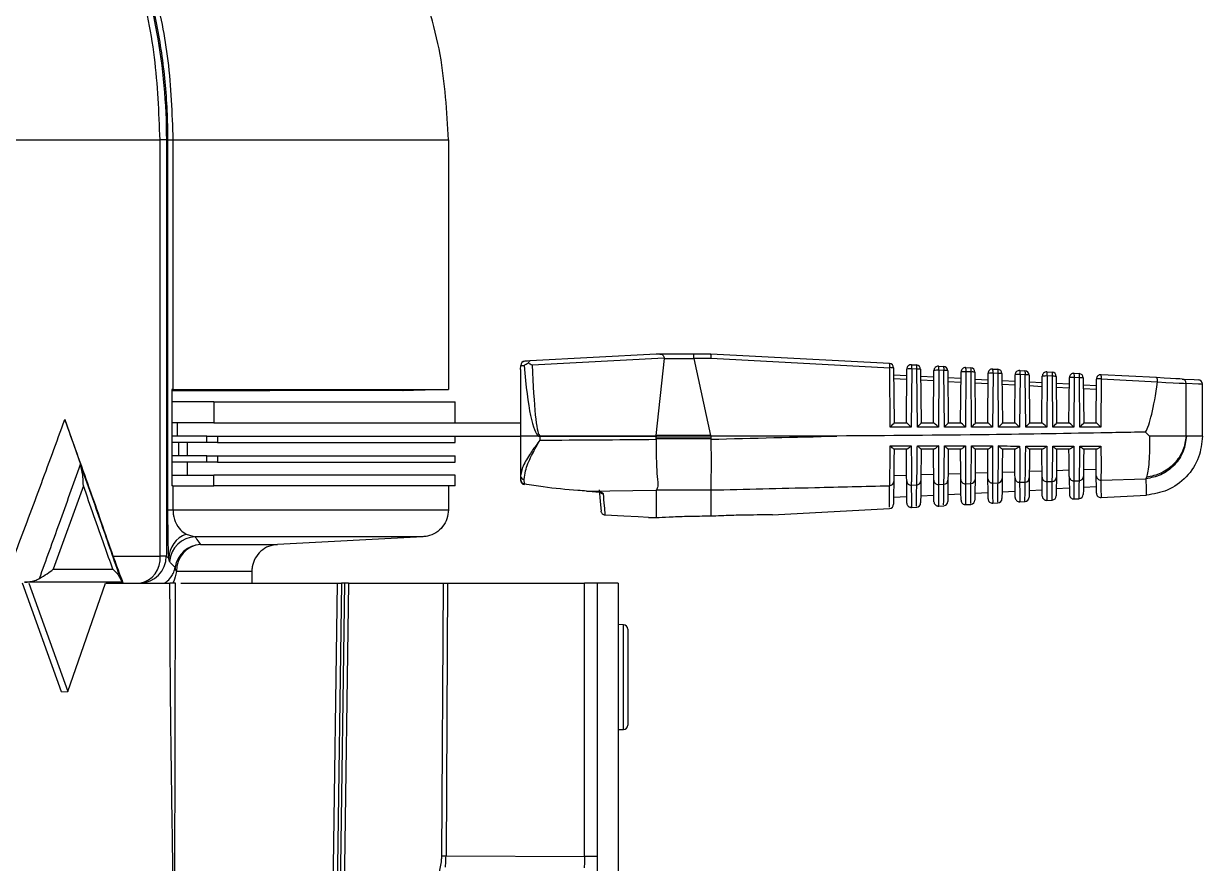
# Model space of a CAD drawing. Extents: x 16.7 to 113.1, y 4.5 to 84.5.
# Drawn here: x 56.347 to 59.045, y 14.042 to 15.964 of the extents above; entities that cross this region are included whole.
import ezdxf

# ---------------------------------------------------------------- set-up
doc = ezdxf.new("R2010")
doc.units = 0
doc.header["$MEASUREMENT"] = 0
doc.layers.add('OBJECT', color=7, linetype='CONTINUOUS')

msp = doc.modelspace()

# ---------------------------------------------------------------- linework, layer by layer
at = {"layer": 'OBJECT'}
for p, q in [((56.1978, 15.6979), (56.6597, 15.6979)), ((56.6597, 14.745), (56.6597, 15.6979)), ((56.674, 15.6979), (56.6597, 15.6979)), ((56.674, 15.6979), (56.674, 14.745)), ((56.674, 15.6979), (56.6776, 15.6979)), ((56.6776, 14.8513), (56.6776, 15.6979)), ((56.6776, 15.6979), (56.6892, 15.6979)), ((56.6892, 15.6979), (57.3197, 15.6979)), ((56.6892, 15.6979), (56.6892, 15.1266)), ((57.3197, 15.6979), (57.3197, 15.1266)), ((57.7947, 15.2074), (57.5065, 15.1918)), ((57.5112, 15.1827), (57.8133, 15.1991)), ((57.803, 15.2074), (57.7947, 15.2074)), ((57.7949, 15.0215), (57.8135, 15.1977)), ((57.8806, 15.2074), (57.803, 15.2074)), ((57.8135, 15.1977), (57.8812, 15.1977)), ((57.9197, 15.2074), (57.8806, 15.2074)), ((57.8812, 15.198), (57.9207, 15.198)), ((57.8812, 15.1977), (57.9194, 15.0215)), ((57.9197, 15.2074), (57.9197, 15.2074)), ((58.3285, 15.1859), (57.9197, 15.2074)), ((57.9207, 15.198), (58.3292, 15.1764)), ((57.4847, 15.1722), (57.4848, 15.1811)), ((57.4847, 15.1722), (57.4847, 15.0199)), ((58.3304, 15.0405), (58.3292, 15.1764)), ((58.338, 15.176), (58.3391, 15.0499)), ((58.3381, 15.1603), (58.3683, 15.1587)), ((58.3674, 15.0499), (58.3684, 15.1733)), ((58.3796, 15.1737), (58.3785, 15.0405)), ((58.379, 15.1832), (58.3906, 15.1826)), ((58.3912, 15.1731), (58.3796, 15.1737)), ((58.3924, 15.0405), (58.3912, 15.1731)), ((58.4, 15.1727), (58.4011, 15.0499)), ((58.4294, 15.0499), (58.4304, 15.17)), ((58.4416, 15.1705), (58.4405, 15.0405)), ((58.4409, 15.1799), (58.4526, 15.1793)), ((58.4533, 15.1698), (58.4416, 15.1705)), ((58.4544, 15.0405), (58.4533, 15.1698)), ((58.4621, 15.1694), (58.4631, 15.0499)), ((58.4914, 15.0499), (58.4924, 15.1667)), ((58.5036, 15.1672), (58.5025, 15.0405)), ((58.5029, 15.1766), (58.5146, 15.176)), ((58.5153, 15.1666), (58.5036, 15.1672)), ((58.5164, 15.0405), (58.5153, 15.1666)), ((58.5241, 15.1661), (58.5251, 15.0499)), ((58.5534, 15.0499), (58.5543, 15.1635)), ((58.5656, 15.1639), (58.5645, 15.0405)), ((58.5649, 15.1734), (58.5766, 15.1728)), ((58.5773, 15.1633), (58.5656, 15.1639)), ((58.5784, 15.0405), (58.5773, 15.1633)), ((58.5861, 15.1629), (58.5871, 15.0499)), ((58.6154, 15.0499), (58.6163, 15.1602)), ((58.6275, 15.1606), (58.6265, 15.0405)), ((58.6268, 15.1701), (58.6387, 15.1695)), ((58.6394, 15.16), (58.6275, 15.1606)), ((58.6404, 15.0405), (58.6394, 15.16)), ((58.6481, 15.1596), (58.6491, 15.0499)), ((58.6888, 15.1668), (58.7007, 15.1662)), ((58.7508, 15.1636), (58.7627, 15.1629)), ((58.9397, 15.1536), (58.8128, 15.1603)), ((58.3682, 15.1493), (58.3382, 15.1509)), ((58.4002, 15.157), (58.4303, 15.1554)), ((58.4302, 15.146), (58.4002, 15.1476)), ((58.4622, 15.1538), (58.4922, 15.1522)), ((58.4922, 15.1428), (58.4623, 15.1443)), ((58.5242, 15.1505), (58.5542, 15.1489)), ((58.5541, 15.1395), (58.5243, 15.1411)), ((58.5863, 15.1472), (58.6162, 15.1456)), ((58.6161, 15.1362), (58.5863, 15.1378)), ((58.6483, 15.1439), (58.6782, 15.1424)), ((58.6781, 15.1329), (58.6484, 15.1345)), ((58.6774, 15.0499), (58.6783, 15.1569)), ((58.6895, 15.1574), (58.6885, 15.0405)), ((58.7014, 15.1567), (58.6895, 15.1574)), ((58.7024, 15.0405), (58.7014, 15.1567)), ((58.7102, 15.1563), (58.7111, 15.0499)), ((58.7103, 15.1407), (58.7401, 15.1391)), ((58.7394, 15.0499), (58.7403, 15.1537)), ((58.7515, 15.1541), (58.7505, 15.0405)), ((58.7634, 15.1535), (58.7515, 15.1541)), ((58.7644, 15.0405), (58.7634, 15.1535)), ((58.7722, 15.153), (58.7731, 15.0499)), ((58.7723, 15.1374), (58.8021, 15.1358)), ((58.8014, 15.0499), (58.8022, 15.1504)), ((58.8134, 15.1508), (58.8125, 15.0405)), ((58.8134, 15.1508), (58.9421, 15.144)), ((58.9421, 15.144), (58.9421, 15.1437)), ((59.0077, 15.0199), (59.0077, 15.1405)), ((59.0447, 15.0195), (59.0447, 15.1385)), ((56.6892, 15.1266), (56.6867, 15.1266)), ((56.6869, 15.1267), (56.6869, 14.9061)), ((56.6869, 15.1239), (56.9098, 15.1239)), ((56.6892, 15.1266), (57.3197, 15.1266)), ((56.9098, 15.1239), (56.9108, 15.1239)), ((57.2149, 15.1239), (56.9108, 15.1239)), ((57.2367, 15.1245), (57.2149, 15.1239)), ((57.2149, 15.1239), (57.2158, 15.1239)), ((57.2158, 15.1239), (57.2154, 15.1239)), ((57.2393, 15.1245), (57.2367, 15.1245)), ((57.3197, 15.1266), (57.2393, 15.1245)), ((58.74, 15.1297), (58.7104, 15.1312)), ((58.802, 15.1264), (58.7724, 15.128)), ((56.7825, 15.0979), (56.6869, 15.0979)), ((56.7825, 15.0979), (56.7825, 15.0499)), ((56.7825, 15.0979), (57.3347, 15.0979)), ((57.3347, 15.0499), (57.3347, 15.0979)), ((56.4417, 15.058), (56.4773, 14.9552)), ((56.7825, 15.0499), (56.6869, 15.0499)), ((56.6987, 15.0499), (56.6987, 15.0199)), ((56.7825, 15.0499), (57.3032, 15.0499)), ((57.3032, 15.0499), (57.4847, 15.0499)), ((58.3785, 15.0405), (58.3304, 15.0405)), ((58.3391, 15.0499), (58.3675, 15.0499)), ((58.4405, 15.0405), (58.3924, 15.0405)), ((58.4011, 15.0499), (58.4295, 15.0499)), ((58.5025, 15.0405), (58.4544, 15.0405)), ((58.4631, 15.0499), (58.4915, 15.0499)), ((58.5645, 15.0405), (58.5164, 15.0405)), ((58.5251, 15.0499), (58.5535, 15.0499)), ((58.6265, 15.0405), (58.5784, 15.0405)), ((58.5871, 15.0499), (58.6155, 15.0499)), ((58.6885, 15.0405), (58.6404, 15.0405)), ((58.6491, 15.0499), (58.6775, 15.0499)), ((58.7505, 15.0405), (58.7024, 15.0405)), ((58.7111, 15.0499), (58.7395, 15.0499)), ((58.8125, 15.0405), (58.7644, 15.0405)), ((58.7731, 15.0499), (58.8015, 15.0499)), ((58.924, 15.0199), (58.9148, 15.029)), ((56.7663, 15.0199), (56.6869, 15.0199)), ((56.7663, 15.005), (56.6869, 15.005)), ((56.7016, 15.005), (56.7016, 14.975)), ((56.7225, 14.975), (56.7225, 15.005)), ((56.7663, 15.005), (56.7663, 15.0199)), ((56.7663, 15.0199), (56.7914, 15.0199)), ((56.7914, 15.005), (56.7663, 15.005)), ((56.7914, 15.0199), (56.7914, 15.005)), ((56.7914, 15.0199), (57.3032, 15.0199)), ((56.7914, 15.005), (57.3347, 15.005)), ((57.3032, 15.0199), (57.4847, 15.0199)), ((57.3347, 15.005), (57.3347, 15.0199)), ((57.4847, 15.0199), (57.4847, 14.9282)), ((57.5262, 15.0199), (57.4847, 15.0199)), ((57.5292, 15.0207), (57.7948, 15.0207)), ((57.5292, 15.0107), (57.5292, 15.0191)), ((57.7947, 15.0191), (57.5292, 15.0191)), ((57.7948, 15.0207), (57.7947, 15.0191)), ((57.7947, 15.0132), (57.7947, 15.0184)), ((57.7947, 15.0184), (57.9197, 15.0184)), ((57.9197, 15.0132), (57.7947, 15.0132)), ((57.9194, 15.0215), (57.7949, 15.0215)), ((57.9197, 15.0184), (57.9197, 15.0132)), ((58.2084, 15.0199), (57.9198, 15.0199)), ((59.0081, 15.0199), (59.0077, 15.0199)), ((56.7663, 14.975), (56.6869, 14.975)), ((56.7663, 14.9601), (56.7663, 14.975)), ((56.7663, 14.975), (56.7914, 14.975)), ((56.7914, 14.975), (56.7914, 14.9601)), ((56.7914, 14.975), (57.3347, 14.975)), ((57.3347, 14.9601), (57.3347, 14.975)), ((58.3681, 14.9899), (58.339, 14.9899)), ((58.4302, 14.9899), (58.401, 14.9899)), ((58.4922, 14.9899), (58.463, 14.9899)), ((58.5543, 14.9899), (58.5249, 14.9899)), ((58.6163, 14.9899), (58.5869, 14.9899)), ((58.6784, 14.9899), (58.6489, 14.9899)), ((58.7405, 14.9899), (58.7108, 14.9899)), ((58.8026, 14.9899), (58.7728, 14.9899)), ((56.7663, 14.9601), (56.6869, 14.9601)), ((56.7225, 14.9301), (56.7225, 14.9601)), ((56.7914, 14.9601), (56.7663, 14.9601)), ((56.7914, 14.9601), (57.3347, 14.9601)), ((58.7727, 14.9434), (58.8018, 14.9443)), ((56.6869, 14.9301), (56.7825, 14.9301)), ((56.7825, 14.9061), (56.7825, 14.9301)), ((57.3347, 14.9301), (56.7825, 14.9301)), ((57.3347, 14.9061), (57.3347, 14.9301)), ((57.4847, 14.9282), (57.4847, 14.9186)), ((57.4933, 14.9102), (57.493, 14.9207)), ((58.3386, 14.9297), (58.3679, 14.9306)), ((58.4006, 14.9316), (58.4299, 14.9326)), ((58.4626, 14.9336), (58.4918, 14.9345)), ((58.5246, 14.9355), (58.5538, 14.9364)), ((58.5866, 14.9374), (58.6158, 14.9384)), ((58.6487, 14.9394), (58.6778, 14.9403)), ((58.7107, 14.9414), (58.7398, 14.9423)), ((58.7399, 14.9272), (58.7403, 14.8859)), ((58.7504, 14.9175), (58.7631, 14.9178)), ((58.8124, 14.9192), (58.9154, 14.9222)), ((58.9167, 14.9255), (58.9154, 14.9222)), ((56.4841, 14.9061), (56.415, 14.7152)), ((56.6892, 14.9061), (56.6867, 14.9061)), ((56.6892, 14.9061), (56.6892, 14.8513)), ((56.6892, 14.9061), (56.7646, 14.9061)), ((56.7646, 14.9061), (56.7825, 14.9061)), ((57.3347, 14.9061), (56.7825, 14.9061)), ((57.3197, 14.9061), (57.3197, 14.8513)), ((57.6355, 14.894), (57.7947, 14.8959)), ((57.6537, 14.8931), (57.6355, 14.894)), ((57.6355, 14.894), (57.6355, 14.8938)), ((57.6537, 14.8931), (57.6537, 14.8928)), ((57.7947, 14.8959), (57.7952, 14.8966)), ((57.7947, 14.8959), (57.7947, 14.8335)), ((57.7952, 14.8966), (57.9197, 14.8966)), ((57.9197, 14.8966), (57.9197, 14.8965)), ((57.9197, 14.8965), (57.9197, 14.837)), ((58.3785, 14.9075), (58.391, 14.9079)), ((58.4405, 14.9091), (58.453, 14.9095)), ((58.5025, 14.9108), (58.515, 14.9111)), ((58.524, 14.8891), (58.5544, 14.8907)), ((58.5645, 14.9124), (58.577, 14.9127)), ((58.5861, 14.8924), (58.6164, 14.8939)), ((58.6265, 14.9141), (58.6391, 14.9144)), ((58.6481, 14.8956), (58.6783, 14.8972)), ((58.6884, 14.9158), (58.7011, 14.9161)), ((58.7401, 14.9004), (58.7103, 14.8989)), ((58.8021, 14.9037), (58.7723, 14.9021)), ((58.3683, 14.8809), (58.3381, 14.8794)), ((58.4303, 14.8842), (58.4002, 14.8826)), ((58.462, 14.8859), (58.4924, 14.8874)), ((58.503, 14.863), (58.5147, 14.8636)), ((58.5649, 14.8663), (58.5767, 14.8669)), ((58.6269, 14.8695), (58.6387, 14.8701)), ((58.6888, 14.8727), (58.7007, 14.8734)), ((58.7508, 14.876), (58.7627, 14.8766)), ((58.8128, 14.8792), (58.9168, 14.8847)), ((56.6776, 14.8513), (56.6892, 14.8513)), ((56.6892, 14.8513), (57.3197, 14.8513)), ((57.6784, 14.8388), (57.6784, 14.8388)), ((58.0612, 14.8399), (58.3287, 14.8539)), ((58.3791, 14.8565), (58.3907, 14.8571)), ((58.441, 14.8598), (58.4527, 14.8604)), ((57.7769, 14.8334), (57.7769, 14.8334)), ((56.7193, 14.7955), (56.7401, 14.7894)), ((57.2609, 14.7894), (56.7401, 14.7894)), ((57.2609, 14.7894), (56.9284, 14.772)), ((56.7522, 14.772), (56.9284, 14.772)), ((56.5524, 14.745), (56.6597, 14.745)), ((56.674, 14.745), (56.6597, 14.745)), ((56.674, 14.745), (56.6798, 14.7398)), ((56.6811, 14.733), (56.6798, 14.7398)), ((56.415, 14.7152), (56.5513, 14.7154)), ((56.8697, 14.7101), (56.697, 14.7101)), ((56.8697, 14.7101), (56.8697, 14.683)), ((56.4342, 14.4341), (56.345, 14.683)), ((56.3596, 14.683), (56.4483, 14.4353)), ((56.4483, 14.4353), (56.5348, 14.683)), ((56.5353, 14.683), (56.6823, 14.683)), ((56.5755, 14.683), (56.5486, 14.683)), ((56.6927, 13.803), (56.6953, 14.683)), ((56.7073, 14.683), (57.0656, 14.683)), ((57.0477, 13.3935), (57.0656, 14.683)), ((57.0745, 14.683), (57.0566, 13.3932)), ((57.0818, 14.683), (57.0639, 13.3935)), ((57.0907, 14.683), (57.0728, 13.3932)), ((57.0818, 14.683), (57.0745, 14.683)), ((57.0907, 14.683), (57.3081, 14.683)), ((57.3042, 14.0589), (57.3081, 14.683)), ((57.3177, 14.683), (57.3139, 14.0587)), ((57.3177, 14.683), (57.6305, 14.683)), ((57.6305, 14.0572), (57.6305, 14.683)), ((57.6597, 14.683), (57.6305, 14.683)), ((57.6597, 14.683), (57.6597, 11.883)), ((57.7077, 14.683), (57.6597, 14.683)), ((57.7077, 14.683), (57.7077, 11.883)), ((57.7199, 14.588), (57.7077, 14.5882)), ((57.7199, 14.468), (57.7199, 14.588)), ((57.7297, 14.578), (57.7297, 14.3581)), ((57.7199, 14.3481), (57.7199, 14.468)), ((56.4342, 14.4341), (56.4483, 14.4353)), ((57.7077, 14.3479), (57.7199, 14.3481)), ((57.3139, 14.0587), (57.6305, 14.0572)), ((57.6597, 14.0572), (57.6305, 14.0572)), ((57.2935, 13.9961), (57.3028, 14.0417))]:
    msp.add_line(p, q, dxfattribs=at)
at = {"layer": 'OBJECT', "flags": 128}
for points in [[(57.5065, 15.1918), (57.5002, 15.1915), (57.4961, 15.1912), (57.4943, 15.1911)], [(57.4848, 15.1811), (57.4861, 15.1812), (57.4889, 15.1813), (57.4931, 15.1815)], [(58.9984, 15.1505), (58.9929, 15.1508), (58.9839, 15.1512), (58.9718, 15.1519), (58.9569, 15.1527), (58.9397, 15.1536)], [(58.9421, 15.1437), (58.9613, 15.1427), (58.978, 15.1419), (58.9915, 15.1413), (59.0016, 15.1408), (59.0077, 15.1405)], [(58.9984, 15.1505), (59.026, 15.149), (59.0353, 15.1485)], [(59.0447, 15.1385), (59.0354, 15.139), (59.0077, 15.1405)], [(58.3684, 14.8664), (58.3684, 14.8684), (58.3683, 14.8847), (58.368, 14.9172)], [(58.4005, 14.9175), (58.4002, 14.8852), (58.4, 14.869), (58.4, 14.867)], [(58.4304, 14.8697), (58.4304, 14.8716), (58.4302, 14.8874), (58.43, 14.9188)], [(58.4625, 14.9191), (58.4622, 14.8879), (58.4621, 14.8722), (58.4621, 14.8703)], [(58.4924, 14.8729), (58.4924, 14.8748), (58.4922, 14.8901), (58.492, 14.9204)], [(58.5245, 14.9208), (58.5242, 14.8906), (58.5241, 14.8754), (58.5241, 14.8735)], [(58.5543, 14.8761), (58.5543, 14.878), (58.5542, 14.8927), (58.5539, 14.9221)], [(58.5865, 14.9224), (58.5863, 14.8932), (58.5861, 14.8786), (58.5861, 14.8768)], [(58.6163, 14.8794), (58.6163, 14.8812), (58.6162, 14.8954), (58.6159, 14.9238)], [(58.6485, 14.9241), (58.6483, 14.8959), (58.6482, 14.8818), (58.6481, 14.88)], [(58.6783, 14.8826), (58.6783, 14.8826), (58.6782, 14.8934), (58.6779, 14.9255)], [(58.7105, 14.9258), (58.7103, 14.8939), (58.7102, 14.8833)], [(58.7726, 14.9276), (58.7723, 14.8968), (58.7722, 14.8865)], [(58.8022, 14.8891), (58.8022, 14.8891), (58.8021, 14.8991), (58.8019, 14.929)], [(57.6355, 14.8938), (57.6482, 14.8931), (57.6537, 14.8928)], [(57.6647, 14.8966), (57.6669, 14.8709), (57.6683, 14.8547), (57.6689, 14.8479)], [(58.3385, 14.916), (58.3382, 14.8826), (58.338, 14.8659), (58.338, 14.8638)], [(57.7769, 14.8334), (57.7536, 14.8347), (57.7208, 14.8365), (57.6784, 14.8388)]]:
    msp.add_lwpolyline(points, dxfattribs=at)
at = {"layer": 'OBJECT'}
for centre, radius, start, end in [((57.4948, 15.1811), 0.01, 93.1059, 179.191), ((57.4948, 15.1812), 0.00999, 93.1451, 180.0504), ((57.4855, 15.1813), 0.00067, 179.4951, 191.6551), ((58.3091, 15.1797), 0.0204, 350.7192, 17.6172), ((58.328, 15.1759), 0.01, 0.5, 86.9774), ((58.3316, 15.1355), 0.041, 81.0023, 93.3132), ((58.3784, 15.1732), 0.01, 86.9774, 179.5), ((58.3761, 15.1193), 0.0545, 86.3185, 98.1339), ((58.3595, 15.177), 0.0204, 350.7258, 17.6141), ((58.3711, 15.1764), 0.0204, 350.7258, 17.6141), ((58.39, 15.1726), 0.01, 0.5, 86.9774), ((58.3936, 15.1322), 0.041, 80.9993, 93.3162), ((58.4404, 15.1699), 0.01, 86.9774, 179.5), ((58.4381, 15.116), 0.0545, 86.3189, 98.1335), ((58.4215, 15.1737), 0.0204, 350.7195, 17.6168), ((58.4331, 15.1731), 0.0204, 350.7192, 17.6172), ((58.4521, 15.1693), 0.01, 0.5, 86.9774), ((58.4556, 15.1289), 0.041, 81.0006, 93.313), ((58.5024, 15.1667), 0.01, 86.9774, 179.5), ((58.5001, 15.1128), 0.0545, 86.3186, 98.1338), ((58.4835, 15.1705), 0.0204, 350.7195, 17.6168), ((58.4952, 15.1699), 0.0204, 350.7262, 17.6136), ((58.5141, 15.166), 0.01, 0.5, 86.9774), ((58.5177, 15.1256), 0.041, 80.9993, 93.3162), ((58.5643, 15.1634), 0.01, 86.9774, 179.5), ((58.5621, 15.1095), 0.0545, 86.3185, 98.1339), ((58.5454, 15.1672), 0.0204, 350.7258, 17.6141), ((58.5572, 15.1666), 0.0204, 350.7194, 17.617), ((58.5761, 15.1628), 0.01, 0.5, 86.9774), ((58.5797, 15.1224), 0.041, 81.0006, 93.313), ((58.6263, 15.1601), 0.01, 86.9774, 179.5), ((58.624, 15.1062), 0.0545, 86.3191, 98.1333), ((58.6074, 15.1639), 0.0204, 350.7195, 17.6168), ((58.6192, 15.1633), 0.0204, 350.7255, 17.6145), ((58.6381, 15.1595), 0.01, 0.5, 86.9774), ((58.6417, 15.1191), 0.041, 81.0025, 93.313), ((58.6883, 15.1568), 0.01, 86.9774, 179.5), ((58.6694, 15.1607), 0.0204, 350.7195, 17.6168), ((58.6813, 15.16), 0.0204, 350.7195, 17.6168), ((58.7002, 15.1562), 0.01, 0.5, 86.9774), ((58.7503, 15.1536), 0.01, 86.9774, 179.5), ((58.7314, 15.1574), 0.0204, 350.7157, 17.6242), ((58.7433, 15.1568), 0.0204, 350.7255, 17.6145), ((58.7622, 15.1529), 0.01, 0.5, 86.9774), ((58.8122, 15.1503), 0.01, 86.9774, 179.5), ((58.7933, 15.1541), 0.0204, 350.7258, 17.6141), ((58.686, 15.1029), 0.0545, 86.3189, 98.1335), ((58.7038, 15.1158), 0.041, 80.999, 93.3164), ((58.748, 15.0997), 0.0545, 86.3186, 98.1338), ((58.7658, 15.1125), 0.041, 80.9993, 93.3143), ((58.8099, 15.0964), 0.0545, 86.3185, 98.1339), ((58.9978, 15.1406), 0.00991, 359.4493, 86.5254), ((59.0347, 15.1385), 0.01, 3.5738, 86.9774), ((57.6222, 14.9287), 0.1324, 135.5, 136.4494), ((57.6481, 15.0191), 0.1189, 179.2257, 179.9862), ((57.4932, 14.9293), 0.00857, 187.2292, 268.6417), ((57.4947, 14.9186), 0.01, 180, 260.7454), ((57.4938, 14.9193), 0.00906, 184.3624, 267.1848), ((58.3779, 14.9174), 0.0099, 181.2103, 273.6275), ((58.3906, 14.9177), 0.00987, 272.2809, 358.8865), ((58.4399, 14.919), 0.0099, 181.1885, 273.6078), ((58.4526, 14.9193), 0.00987, 272.3034, 358.9057), ((58.5019, 14.9206), 0.00991, 181.1662, 273.5892), ((58.5146, 14.921), 0.00988, 272.3291, 358.9216), ((58.5639, 14.9223), 0.00991, 181.1443, 273.5714), ((58.5766, 14.9226), 0.00988, 272.3468, 358.9447), ((58.6258, 14.924), 0.00991, 181.1212, 273.5523), ((58.6386, 14.9243), 0.00989, 272.3689, 358.9632), ((58.6878, 14.9257), 0.00991, 181.1004, 273.5334), ((58.7007, 14.926), 0.00989, 272.39, 358.9811), ((58.7498, 14.9274), 0.00992, 181.0799, 273.5151), ((58.7627, 14.9277), 0.00989, 272.413, 358.997), ((58.8118, 14.9291), 0.00992, 181.059, 273.4971), ((57.5041, 14.908), 0.011, 168.4541, 176.3961), ((57.6746, 14.8978), 0.0101, 228.8435, 267.3941), ((58.3286, 14.9162), 0.00987, 272.2588, 358.866), ((58.328, 14.8638), 0.01, 275.8247, 359.5), ((58.3784, 14.8665), 0.01, 180.5, 275.5324), ((58.39, 14.8671), 0.01, 275.4601, 359.5), ((58.4404, 14.8697), 0.01, 180.5, 275.1668), ((58.4521, 14.8704), 0.01, 275.0939, 359.5), ((58.5024, 14.873), 0.01, 180.5, 274.7997), ((58.5141, 14.8736), 0.01, 274.7262, 359.5), ((58.5643, 14.8762), 0.01, 180.5, 274.4312), ((58.5761, 14.8769), 0.01, 274.357, 359.5), ((58.6263, 14.8795), 0.01, 180.5, 274.0611), ((58.6381, 14.8801), 0.01, 273.9863, 359.5), ((58.6883, 14.8827), 0.01, 180.5, 273.6897), ((58.7002, 14.8834), 0.01, 273.6143, 359.5), ((58.7503, 14.886), 0.01, 180.5, 273.317), ((58.7622, 14.8866), 0.01, 273.2409, 359.5), ((58.8122, 14.8892), 0.01, 180.5, 273.0138), ((56.7402, 14.7389), 0.0604, 110.2163, 179.1613), ((56.7429, 14.7274), 0.062, 92.5495, 174.8621), ((56.7553, 14.71), 0.062, 92.8402, 170.9566), ((56.7574, 14.7117), 0.0605, 94.9205, 181.5735), ((56.6032, 14.7389), 0.0568, 280.1324, 6.1768), ((56.6119, 14.745), 0.062, 271.1731, 359.9815), ((56.7084, 14.7187), 0.0143, 175.8769, 217.3541), ((57.7197, 14.578), 0.01, 0, 89), ((57.7197, 14.3581), 0.01, 271, 0), ((57.4261, 23.242), 9.184, 269.23966, 269.30001)]:
    msp.add_arc(centre, radius, start, end, dxfattribs=at)
for centre, major_axis, ratio, start_param, end_param in [((57.7762, 15.1974), (0.0374, 0.0006), 0.267094, 6.250695, 6.391296), ((57.8806, 15.1974), (0, 0.01), 0.061163, 4.764749, 6.283185), ((57.9627, 15.1974), (0.0816, -0.0005), 0.122438, 3.142789, 3.168969), ((57.9195, 15.1974), (0.00026, 0.01), 0.120424, 4.767926, 6.280008), ((57.5447, 15.5887), (0.0157, 0.5695), 0.101686, 2.370066, 3.09173), ((57.537, 15.5902), (0.0078, 0.5695), 0.050872, 2.368959, 3.089624), ((58.8896, 17.3097), (-0.0147, 2.2897), 0.052015, 3.230394, 3.471508), ((56.7396, 15.1448), (0.062, 0.0151), 0.162711, 3.65558, 3.724578), ((58.3292, 15.0399), (0.00991, 0.00999), 0.035372, 4.799799, 6.248135), ((58.3773, 15.0399), (-0.00988, 0.00996), 0.087934, 4.677799, 6.196235), ((58.3912, 15.0399), (0.00991, 0.00999), 0.035372, 4.799799, 6.248135), ((58.4393, 15.0399), (-0.00988, 0.00996), 0.087934, 4.677799, 6.196235), ((58.4532, 15.0399), (0.00991, 0.00999), 0.035372, 4.799799, 6.248135), ((58.5013, 15.0399), (-0.00988, 0.00996), 0.087934, 4.677799, 6.196235), ((58.5152, 15.0399), (0.00991, 0.00999), 0.035372, 4.799799, 6.248135), ((58.5633, 15.0399), (-0.00988, 0.00996), 0.087934, 4.677799, 6.196235), ((58.5772, 15.0399), (0.00991, 0.00999), 0.035372, 4.799799, 6.248135), ((58.6253, 15.0399), (-0.00988, 0.00996), 0.087934, 4.677799, 6.196235), ((58.6392, 15.0399), (0.00991, 0.00999), 0.035372, 4.799799, 6.248135), ((58.6873, 15.0399), (-0.00988, 0.00996), 0.087934, 4.677799, 6.196235), ((58.7012, 15.0399), (0.00991, 0.00999), 0.035372, 4.799799, 6.248135), ((58.7493, 15.0399), (-0.00988, 0.00996), 0.087934, 4.677799, 6.196235), ((58.7632, 15.0399), (0.00991, 0.00999), 0.035372, 4.799799, 6.248135), ((58.8113, 15.0399), (-0.00988, 0.00996), 0.087934, 4.677799, 6.196235), ((57.5447, 15.5887), (0.0157, 0.5695), 0.101686, 3.09173, 3.144394), ((57.537, 15.5902), (0.0078, 0.5695), 0.050872, 3.089624, 3.142288), ((57.4369, 17.0824), (7.8848, 0), 0.262774, 4.724089, 4.75778), ((57.3469, 15.0184), (0.4478, 0), 0.267949, 0, 0.006511), ((57.3469, 15.0132), (0.4478, 0), 0.267949, 6.278981, 6.283185), ((57.3466, 15.0184), (0.4485, 0.007), 0.267094, 6.244178, 6.250695), ((58.8977, 15.0184), (0.9787, -0.0064), 0.122438, 3.168969, 3.182058), ((53.9014, 17.0824), (19.0675, 0), 0.111038, 4.924724, 4.940236), ((58.897, 15.0184), (0.9773, 0), 0.122785, 3.128502, 3.141593), ((58.897, 15.0132), (0.9773, 0), 0.122785, 3.141593, 3.144933), ((56.7396, 14.888), (0.062, -0.0151), 0.162756, 2.558631, 2.627629)]:
    msp.add_ellipse(centre, major_axis=major_axis, ratio=ratio, start_param=start_param, end_param=end_param, dxfattribs=at)
for points, knots in [([(56.6597, 15.6979), (56.6571, 15.7611), (56.6519, 15.8892), (56.6162, 16.058), (56.5787, 16.1582), (56.5634, 16.1991)], [0, 0, 0, 0, 0.365475, 0.741466, 1, 1, 1, 1]), ([(56.5777, 16.1961), (56.5777, 16.1961), (56.5947, 16.1566), (56.6233, 16.0734), (56.6626, 15.9084), (56.674, 15.7806), (56.674, 15.6979), (56.674, 15.6979)], [0, 0, 0, 0, 0.000004, 0.259099, 0.518181, 0.999995, 1, 1, 1, 1]), ([(56.6776, 15.6979), (56.6776, 15.6979), (56.6776, 15.7424), (56.6733, 15.8315), (56.6547, 15.9608), (56.6237, 16.0846), (56.598, 16.1597), (56.5817, 16.1978), (56.5817, 16.1978)], [0, 0, 0, 0, 0.0000045, 0.2546803, 0.5093557, 0.7546737, 0.9999956, 1, 1, 1, 1]), ([(56.5948, 16.1913), (56.6127, 16.1423), (56.649, 16.043), (56.6823, 15.8757), (56.6869, 15.7586), (56.6892, 15.6979)], [0, 0, 0, 0, 0.319145, 0.647516, 1, 1, 1, 1]), ([(57.3197, 15.6979), (57.3158, 15.7633), (57.3079, 15.8988), (57.2549, 16.0673), (57.2039, 16.1636), (57.1857, 16.1979)], [0, 0, 0, 0, 0.375049, 0.776984, 1, 1, 1, 1]), ([(57.4931, 15.1815), (57.4931, 15.1816), (57.4948, 15.183), (57.4977, 15.1851), (57.5013, 15.1869), (57.5023, 15.1874)], [0, 0, 0, 0, 0.021179, 0.71713, 1, 1, 1, 1]), ([(57.5065, 15.1918), (57.5064, 15.1918), (57.5061, 15.1918), (57.5051, 15.1915), (57.5038, 15.1905), (57.5028, 15.1888), (57.5024, 15.1877), (57.5023, 15.1874)], [0, 0, 0, 0, 0.017155, 0.20226, 0.556605, 0.898365, 1, 1, 1, 1]), ([(57.5023, 15.1874), (57.5051, 15.1859), (57.508, 15.1844), (57.5111, 15.1827), (57.5112, 15.1827)], [0, 0, 0, 0, 0.980022, 1, 1, 1, 1]), ([(57.803, 15.2074), (57.8045, 15.2074), (57.8071, 15.2074), (57.8097, 15.2062), (57.8112, 15.2041), (57.8123, 15.2015), (57.813, 15.1998), (57.8133, 15.1991)], [0, 0, 0, 0, 0.281506, 0.477148, 0.6724679, 0.8784676, 1, 1, 1, 1]), ([(58.9421, 15.144), (58.9421, 15.1451), (58.9422, 15.1473), (58.9418, 15.1502), (58.9411, 15.1524), (58.9404, 15.1534), (58.9399, 15.1536), (58.9398, 15.1536), (58.9397, 15.1536)], [0, 0, 0, 0, 0.2192768, 0.4385033, 0.6592408, 0.8829816, 0.9858182, 1, 1, 1, 1]), ([(56.3258, 14.745), (56.3454, 14.7972), (56.3847, 14.9015), (56.4227, 15.0058), (56.4417, 15.058)], [0, 0, 0, 0, 0.499973, 1, 1, 1, 1]), ([(56.5524, 14.745), (56.5434, 14.7711), (56.5253, 14.8233), (56.4886, 14.9276), (56.4604, 15.0059), (56.4417, 15.058)], [0, 0, 0, 0, 0.250124, 0.500247, 1, 1, 1, 1]), ([(58.9148, 15.029), (58.9091, 15.0289), (58.8807, 15.0284), (58.7613, 15.0262), (58.5315, 15.0222), (58.3245, 15.0207), (58.2084, 15.0199)], [0, 0, 0, 0, 0.024148, 0.120739, 0.507103, 1, 1, 1, 1]), ([(57.5292, 15.0107), (57.5291, 15.0106), (57.5283, 15.0095), (57.5257, 15.0062), (57.5172, 14.9951), (57.5029, 14.9746), (57.4881, 14.9493), (57.4857, 14.9346), (57.4847, 14.9282)], [0, 0, 0, 0, 0.003659, 0.034965, 0.112488, 0.381452, 0.732443, 1, 1, 1, 1]), ([(57.493, 14.9207), (57.4936, 14.9271), (57.4952, 14.9435), (57.5083, 14.9736), (57.5214, 14.9976), (57.5285, 15.0095), (57.5291, 15.0105), (57.5292, 15.0107)], [0, 0, 0, 0, 0.244746, 0.626731, 0.967928, 0.996144, 1, 1, 1, 1]), ([(57.7947, 15.0127), (57.7947, 15.0075), (57.7945, 14.9889), (57.7953, 14.9579), (57.7969, 14.9258), (57.7999, 14.9053), (57.7965, 14.899), (57.7952, 14.8966)], [0, 0, 0, 0, 0.097508, 0.351331, 0.599304, 0.843155, 1, 1, 1, 1]), ([(57.9197, 15.0128), (57.92, 14.9993), (57.9206, 14.9723), (57.9204, 14.9367), (57.9196, 14.9093), (57.9197, 14.9007), (57.9197, 14.8966)], [0, 0, 0, 0, 0.253584, 0.507164, 0.760847, 1, 1, 1, 1]), ([(58.329, 14.9063), (58.3291, 14.9081), (58.3293, 14.9134), (58.3297, 14.9318), (58.3301, 14.9603), (58.3303, 14.9838), (58.3304, 14.9952), (58.3304, 14.9978)], [0, 0, 0, 0, 0.147377, 0.444495, 0.741153, 0.940222, 1, 1, 1, 1]), ([(58.3304, 14.9978), (58.337, 14.9978), (58.3531, 14.9978), (58.3691, 14.9977), (58.3785, 14.9977)], [0, 0, 0, 0, 0.412558, 1, 1, 1, 1]), ([(58.339, 14.9899), (58.3388, 14.99), (58.3383, 14.9903), (58.3362, 14.992), (58.3335, 14.9946), (58.3314, 14.9968), (58.3305, 14.9978), (58.3304, 14.9978)], [0, 0, 0, 0, 0.1927825, 0.4296397, 0.7493092, 0.9922513, 1, 1, 1, 1]), ([(58.3785, 14.9977), (58.3785, 14.9977), (58.3773, 14.9965), (58.375, 14.9942), (58.372, 14.9918), (58.3695, 14.9902), (58.3686, 14.99), (58.3681, 14.9899)], [0, 0, 0, 0, 0.007982, 0.299103, 0.602918, 0.800707, 1, 1, 1, 1]), ([(58.3785, 14.9977), (58.3785, 14.9951), (58.3786, 14.986), (58.3787, 14.9648), (58.3788, 14.9373), (58.3787, 14.9162), (58.3786, 14.91), (58.3785, 14.9075)], [0, 0, 0, 0, 0.059552, 0.208065, 0.505161, 0.802605, 1, 1, 1, 1]), ([(58.391, 14.9079), (58.3911, 14.9096), (58.3913, 14.9149), (58.3917, 14.9332), (58.3921, 14.9613), (58.3923, 14.9842), (58.3924, 14.9951), (58.3924, 14.9977)], [0, 0, 0, 0, 0.148954, 0.44926, 0.749099, 0.940502, 1, 1, 1, 1]), ([(58.3924, 14.9977), (58.399, 14.9977), (58.4151, 14.9976), (58.4311, 14.9976), (58.4405, 14.9976)], [0, 0, 0, 0, 0.412523, 1, 1, 1, 1]), ([(58.401, 14.9899), (58.4007, 14.99), (58.4002, 14.9903), (58.3981, 14.9921), (58.3954, 14.9946), (58.3933, 14.9967), (58.3925, 14.9976), (58.3924, 14.9977)], [0, 0, 0, 0, 0.197186, 0.440795, 0.768922, 0.992182, 1, 1, 1, 1]), ([(59.0081, 15.0199), (59.0065, 15.0082), (59.0032, 14.9839), (58.9818, 14.9521), (58.9511, 14.929), (58.927, 14.9244), (58.9154, 14.9222)], [0, 0, 0, 0, 0.24117, 0.5, 0.758828, 1, 1, 1, 1]), ([(59.0447, 15.0199), (59.043, 15.0034), (59.0393, 14.9691), (59.0098, 14.9245), (58.9668, 14.8928), (58.9328, 14.8873), (58.9164, 14.8847)], [0, 0, 0, 0, 0.240773, 0.5, 0.759226, 1, 1, 1, 1]), ([(58.924, 15.0199), (58.924, 15.0092), (58.9239, 14.9879), (58.9225, 14.9602), (58.9201, 14.9379), (58.9179, 14.9297), (58.9167, 14.9255)], [0, 0, 0, 0, 0.25, 0.5, 0.75, 1, 1, 1, 1]), ([(59.0077, 15.0199), (59.0059, 15.0088), (59.0023, 14.9858), (58.9812, 14.9554), (58.9515, 14.933), (58.9281, 14.928), (58.9167, 14.9255)], [0, 0, 0, 0, 0.24156, 0.499999, 0.758437, 1, 1, 1, 1]), ([(59.0077, 15.0199), (59.0048, 15.0199), (58.9991, 15.0199), (58.98, 15.0199), (58.9548, 15.0199), (58.9342, 15.0199), (58.924, 15.0199)], [0, 0, 0, 0, 0.250001, 0.499999, 0.750001, 1, 1, 1, 1]), ([(59.0447, 15.0199), (59.0432, 15.0199), (59.0401, 15.0199), (59.0188, 15.0199), (59.0081, 15.0199)], [0, 0, 0, 0, 0.5, 1, 1, 1, 1]), ([(58.3391, 14.9899), (58.339, 14.9786), (58.3388, 14.956), (58.3386, 14.9288), (58.3385, 14.9204), (58.3385, 14.916)], [0, 0, 0, 0, 0.320862, 0.64168, 1, 1, 1, 1]), ([(58.368, 14.9172), (58.368, 14.9211), (58.3679, 14.9288), (58.3677, 14.9547), (58.3675, 14.978), (58.3674, 14.9899)], [0, 0, 0, 0, 0.32783, 0.655736, 1, 1, 1, 1]), ([(58.4011, 14.9899), (58.401, 14.9787), (58.4008, 14.9562), (58.4006, 14.9298), (58.4005, 14.9217), (58.4005, 14.9175)], [0, 0, 0, 0, 0.324746, 0.649449, 1, 1, 1, 1]), ([(58.43, 14.9188), (58.4299, 14.9226), (58.4299, 14.9303), (58.4297, 14.9558), (58.4295, 14.9785), (58.4294, 14.9899)], [0, 0, 0, 0, 0.331872, 0.663815, 1, 1, 1, 1]), ([(58.4405, 14.9976), (58.4405, 14.9975), (58.4394, 14.9964), (58.4371, 14.9942), (58.4341, 14.9918), (58.4316, 14.9902), (58.4306, 14.99), (58.4302, 14.9899)], [0, 0, 0, 0, 0.008059, 0.282727, 0.593807, 0.796111, 1, 1, 1, 1]), ([(58.4405, 14.9976), (58.4405, 14.995), (58.4406, 14.986), (58.4407, 14.9649), (58.4408, 14.9378), (58.4407, 14.9174), (58.4406, 14.9114), (58.4405, 14.9091)], [0, 0, 0, 0, 0.059275, 0.20942, 0.509832, 0.810598, 1, 1, 1, 1]), ([(58.453, 14.9095), (58.4531, 14.9112), (58.4533, 14.9164), (58.4537, 14.9346), (58.4541, 14.9622), (58.4543, 14.9846), (58.4544, 14.995), (58.4544, 14.9975)], [0, 0, 0, 0, 0.150604, 0.454244, 0.75741, 0.94078, 1, 1, 1, 1]), ([(58.4544, 14.9975), (58.461, 14.9975), (58.4771, 14.9975), (58.4931, 14.9974), (58.5025, 14.9974)], [0, 0, 0, 0, 0.412498, 1, 1, 1, 1]), ([(58.463, 14.9899), (58.4627, 14.99), (58.4621, 14.9903), (58.4599, 14.9921), (58.4573, 14.9946), (58.4552, 14.9967), (58.4545, 14.9975), (58.4544, 14.9975)], [0, 0, 0, 0, 0.201833, 0.452562, 0.789377, 0.992118, 1, 1, 1, 1]), ([(58.4631, 14.9899), (58.463, 14.9788), (58.4628, 14.9565), (58.4626, 14.9309), (58.4625, 14.9231), (58.4625, 14.9191)], [0, 0, 0, 0, 0.328836, 0.657621, 1, 1, 1, 1]), ([(58.492, 14.9204), (58.4919, 14.9242), (58.4919, 14.9318), (58.4916, 14.9568), (58.4914, 14.979), (58.4914, 14.9899)], [0, 0, 0, 0, 0.336124, 0.67232, 1, 1, 1, 1]), ([(58.5025, 14.9974), (58.5025, 14.9974), (58.5017, 14.9966), (58.4997, 14.9946), (58.4967, 14.9921), (58.4939, 14.9903), (58.4927, 14.99), (58.4922, 14.9899)], [0, 0, 0, 0, 0.0081525, 0.2069117, 0.5377719, 0.7912795, 1, 1, 1, 1]), ([(58.5025, 14.9974), (58.5025, 14.9949), (58.5026, 14.986), (58.5027, 14.9651), (58.5028, 14.9382), (58.5027, 14.9185), (58.5025, 14.9129), (58.5025, 14.9108)], [0, 0, 0, 0, 0.059003, 0.210856, 0.514735, 0.818981, 1, 1, 1, 1]), ([(58.515, 14.9111), (58.5151, 14.9128), (58.5153, 14.918), (58.5157, 14.9361), (58.5161, 14.9632), (58.5163, 14.985), (58.5164, 14.9949), (58.5164, 14.9974)], [0, 0, 0, 0, 0.152334, 0.459462, 0.76611, 0.941055, 1, 1, 1, 1]), ([(58.5164, 14.9974), (58.523, 14.9974), (58.5391, 14.9973), (58.5551, 14.9973), (58.5645, 14.9973)], [0, 0, 0, 0, 0.41246, 1, 1, 1, 1]), ([(58.5249, 14.9899), (58.5247, 14.99), (58.524, 14.9903), (58.5217, 14.9922), (58.5191, 14.9947), (58.5172, 14.9966), (58.5165, 14.9973), (58.5164, 14.9974)], [0, 0, 0, 0, 0.206752, 0.464953, 0.810741, 0.992055, 1, 1, 1, 1]), ([(58.5251, 14.9899), (58.525, 14.9789), (58.5248, 14.9567), (58.5246, 14.9319), (58.5245, 14.9245), (58.5245, 14.9208)], [0, 0, 0, 0, 0.333137, 0.666225, 1, 1, 1, 1]), ([(58.5539, 14.9221), (58.5539, 14.9258), (58.5538, 14.9333), (58.5536, 14.958), (58.5534, 14.9795), (58.5534, 14.9899)], [0, 0, 0, 0, 0.340601, 0.681276, 1, 1, 1, 1]), ([(58.5645, 14.9973), (58.5645, 14.9972), (58.5638, 14.9965), (58.5618, 14.9946), (58.5589, 14.9921), (58.556, 14.9903), (58.5548, 14.99), (58.5543, 14.9899)], [0, 0, 0, 0, 0.008233, 0.187013, 0.525641, 0.786181, 1, 1, 1, 1]), ([(58.5645, 14.9973), (58.5645, 14.9948), (58.5646, 14.986), (58.5647, 14.9652), (58.5648, 14.9387), (58.5647, 14.9197), (58.5645, 14.9143), (58.5645, 14.9124)], [0, 0, 0, 0, 0.05873, 0.212373, 0.519885, 0.827778, 1, 1, 1, 1]), ([(58.577, 14.9127), (58.5771, 14.9144), (58.5773, 14.9195), (58.5777, 14.9375), (58.5781, 14.9643), (58.5783, 14.9854), (58.5784, 14.9948), (58.5784, 14.9972)], [0, 0, 0, 0, 0.154143, 0.464926, 0.775221, 0.941326, 1, 1, 1, 1]), ([(58.5784, 14.9972), (58.585, 14.9972), (58.6011, 14.9972), (58.6171, 14.9971), (58.6265, 14.9971)], [0, 0, 0, 0, 0.41243, 1, 1, 1, 1]), ([(58.5869, 14.9899), (58.5866, 14.99), (58.5859, 14.9903), (58.5836, 14.9922), (58.581, 14.9947), (58.5791, 14.9966), (58.5785, 14.9972), (58.5784, 14.9972)], [0, 0, 0, 0, 0.211941, 0.478013, 0.832962, 0.991973, 1, 1, 1, 1]), ([(58.5871, 14.9899), (58.587, 14.979), (58.5868, 14.957), (58.5866, 14.933), (58.5865, 14.9259), (58.5865, 14.9224)], [0, 0, 0, 0, 0.337674, 0.675297, 1, 1, 1, 1]), ([(58.6159, 14.9238), (58.6159, 14.9275), (58.6158, 14.9349), (58.6156, 14.9591), (58.6154, 14.98), (58.6154, 14.9899)], [0, 0, 0, 0, 0.345327, 0.690724, 1, 1, 1, 1]), ([(58.6265, 14.9971), (58.6265, 14.9971), (58.6259, 14.9964), (58.624, 14.9946), (58.6211, 14.9922), (58.6181, 14.9903), (58.6169, 14.99), (58.6163, 14.9899)], [0, 0, 0, 0, 0.008342, 0.166408, 0.512984, 0.780874, 1, 1, 1, 1]), ([(58.6265, 14.9971), (58.6265, 14.9947), (58.6266, 14.9859), (58.6267, 14.9654), (58.6268, 14.9392), (58.6266, 14.921), (58.6265, 14.9158), (58.6265, 14.9141)], [0, 0, 0, 0, 0.058463, 0.213981, 0.525305, 0.837021, 1, 1, 1, 1]), ([(58.6391, 14.9144), (58.6391, 14.9161), (58.6394, 14.9211), (58.6397, 14.939), (58.6401, 14.9653), (58.6403, 14.9859), (58.6404, 14.9947), (58.6404, 14.9971)], [0, 0, 0, 0, 0.156042, 0.470657, 0.78478, 0.941595, 1, 1, 1, 1]), ([(58.6404, 14.9971), (58.647, 14.997), (58.6631, 14.997), (58.6791, 14.997), (58.6885, 14.9969)], [0, 0, 0, 0, 0.412395, 1, 1, 1, 1]), ([(58.6489, 14.9899), (58.6486, 14.99), (58.6478, 14.9903), (58.6454, 14.9922), (58.6428, 14.9947), (58.641, 14.9965), (58.6405, 14.997), (58.6404, 14.9971)], [0, 0, 0, 0, 0.217451, 0.491745, 0.856153, 0.991891, 1, 1, 1, 1]), ([(58.6491, 14.9899), (58.649, 14.9791), (58.6488, 14.9573), (58.6486, 14.9342), (58.6486, 14.9274), (58.6485, 14.9241)], [0, 0, 0, 0, 0.342467, 0.684876, 1, 1, 1, 1]), ([(58.6779, 14.9255), (58.6779, 14.9291), (58.6778, 14.9364), (58.6776, 14.9602), (58.6774, 14.9806), (58.6774, 14.9899)], [0, 0, 0, 0, 0.3503156, 0.7007065, 1, 1, 1, 1]), ([(58.6885, 14.9969), (58.6885, 14.9969), (58.688, 14.9964), (58.6861, 14.9946), (58.6833, 14.9922), (58.6803, 14.9903), (58.679, 14.99), (58.6784, 14.9899)], [0, 0, 0, 0, 0.008433, 0.145046, 0.499698, 0.775229, 1, 1, 1, 1]), ([(58.6885, 14.9969), (58.6885, 14.9946), (58.6886, 14.9859), (58.6887, 14.9656), (58.6887, 14.9397), (58.6886, 14.9222), (58.6885, 14.9174), (58.6884, 14.9158)], [0, 0, 0, 0, 0.058197, 0.215687, 0.531014, 0.846742, 1, 1, 1, 1]), ([(58.7011, 14.9161), (58.7011, 14.9178), (58.7014, 14.9227), (58.7018, 14.9405), (58.7021, 14.9664), (58.7023, 14.9863), (58.7024, 14.9946), (58.7024, 14.9969)], [0, 0, 0, 0, 0.158034, 0.476674, 0.794816, 0.94186, 1, 1, 1, 1]), ([(58.7024, 14.9969), (58.709, 14.9969), (58.7251, 14.9968), (58.7411, 14.9968), (58.7505, 14.9968)], [0, 0, 0, 0, 0.412358, 1, 1, 1, 1]), ([(58.7108, 14.9899), (58.7105, 14.9901), (58.7097, 14.9903), (58.7072, 14.9923), (58.7046, 14.9947), (58.7029, 14.9964), (58.7025, 14.9969), (58.7024, 14.9969)], [0, 0, 0, 0, 0.2232536, 0.5062654, 0.880289, 0.9917919, 1, 1, 1, 1]), ([(58.7111, 14.9899), (58.711, 14.9792), (58.7108, 14.9576), (58.7106, 14.9353), (58.7106, 14.9289), (58.7105, 14.9258)], [0, 0, 0, 0, 0.347531, 0.695004, 1, 1, 1, 1]), ([(58.7399, 14.9272), (58.7399, 14.9308), (58.7398, 14.9381), (58.7396, 14.9614), (58.7394, 14.9811), (58.7394, 14.9899)], [0, 0, 0, 0, 0.355595, 0.711266, 1, 1, 1, 1]), ([(58.7505, 14.9968), (58.7505, 14.9967), (58.75, 14.9963), (58.7483, 14.9946), (58.7455, 14.9923), (58.7424, 14.9903), (58.7411, 14.9901), (58.7405, 14.9899)], [0, 0, 0, 0, 0.008536, 0.122926, 0.4857892, 0.7693096, 1, 1, 1, 1]), ([(58.7505, 14.9968), (58.7505, 14.9945), (58.7506, 14.9859), (58.7507, 14.9658), (58.7507, 14.9402), (58.7506, 14.9235), (58.7505, 14.9189), (58.7504, 14.9175)], [0, 0, 0, 0, 0.057935, 0.217495, 0.53703, 0.856978, 1, 1, 1, 1]), ([(58.7631, 14.9178), (58.7632, 14.9195), (58.7634, 14.9244), (58.7638, 14.9421), (58.7641, 14.9674), (58.7643, 14.9868), (58.7644, 14.9945), (58.7644, 14.9967)], [0, 0, 0, 0, 0.16013, 0.483002, 0.805362, 0.942123, 1, 1, 1, 1]), ([(58.7644, 14.9967), (58.771, 14.9967), (58.7871, 14.9967), (58.8031, 14.9966), (58.8125, 14.9966)], [0, 0, 0, 0, 0.412316, 1, 1, 1, 1]), ([(58.7728, 14.9899), (58.7724, 14.9901), (58.7716, 14.9903), (58.769, 14.9923), (58.7665, 14.9947), (58.7648, 14.9964), (58.7645, 14.9967), (58.7644, 14.9967)], [0, 0, 0, 0, 0.229436, 0.521608, 0.905438, 0.991724, 1, 1, 1, 1]), ([(58.7731, 14.9899), (58.773, 14.9793), (58.7728, 14.9579), (58.7726, 14.9365), (58.7726, 14.9304), (58.7726, 14.9276)], [0, 0, 0, 0, 0.352894, 0.705725, 1, 1, 1, 1]), ([(58.8019, 14.929), (58.8019, 14.9325), (58.8018, 14.9397), (58.8016, 14.9626), (58.8014, 14.9817), (58.8014, 14.9899)], [0, 0, 0, 0, 0.36119, 0.722456, 1, 1, 1, 1]), ([(58.8125, 14.9966), (58.8125, 14.9966), (58.8121, 14.9962), (58.8104, 14.9946), (58.8077, 14.9923), (58.8046, 14.9903), (58.8032, 14.9901), (58.8026, 14.9899)], [0, 0, 0, 0, 0.008657, 0.099987, 0.471205, 0.763092, 1, 1, 1, 1]), ([(58.8125, 14.9966), (58.8125, 14.9944), (58.8126, 14.9859), (58.8127, 14.966), (58.8127, 14.9408), (58.8126, 14.9249), (58.8124, 14.9205), (58.8124, 14.9192)], [0, 0, 0, 0, 0.057678, 0.219414, 0.543376, 0.867765, 1, 1, 1, 1]), ([(56.3836, 14.6939), (56.3989, 14.7361), (56.4306, 14.8232), (56.4614, 14.9103), (56.4773, 14.9552)], [0, 0, 0, 0, 0.4842849, 1, 1, 1, 1]), ([(56.4841, 14.9061), (56.4841, 14.9062), (56.4841, 14.913), (56.4835, 14.9299), (56.4796, 14.9457), (56.4773, 14.9552)], [0, 0, 0, 0, 0.004832, 0.40487, 1, 1, 1, 1]), ([(56.4773, 14.9552), (56.4932, 14.9103), (56.524, 14.8233), (56.554, 14.7362), (56.5686, 14.6941)], [0, 0, 0, 0, 0.515589, 1, 1, 1, 1]), ([(58.7504, 14.9175), (58.7504, 14.9162), (58.7505, 14.9099), (58.7507, 14.8872), (58.7508, 14.8711), (58.7508, 14.8762), (58.7508, 14.8764)], [0, 0, 0, 0, 0.046685, 0.233453, 0.98238, 1, 1, 1, 1]), ([(58.7627, 14.8769), (58.7627, 14.8784), (58.7628, 14.8816), (58.763, 14.9056), (58.7631, 14.9178)], [0, 0, 0, 0, 0.490665, 1, 1, 1, 1]), ([(58.8124, 14.9192), (58.8124, 14.918), (58.8125, 14.9118), (58.8127, 14.8886), (58.8127, 14.8834), (58.8128, 14.8793)], [0, 0, 0, 0, 0.047591, 0.237986, 1, 1, 1, 1]), ([(58.9154, 14.9222), (58.9157, 14.9113), (58.9162, 14.8894), (58.9163, 14.8863), (58.9164, 14.8847)], [0, 0, 0, 0, 0.496376, 1, 1, 1, 1]), ([(56.5513, 14.7154), (56.5451, 14.7332), (56.5229, 14.7968), (56.5003, 14.8604), (56.4841, 14.9061)], [0, 0, 0, 0, 0.2808138, 1, 1, 1, 1]), ([(57.6355, 14.894), (57.6289, 14.8945), (57.5956, 14.8966), (57.548, 14.9013), (57.5075, 14.9079), (57.4933, 14.9102)], [0, 0, 0, 0, 0.139684, 0.698664, 1, 1, 1, 1]), ([(57.6536, 14.8928), (57.6555, 14.8927), (57.6594, 14.8924), (57.6642, 14.8916), (57.667, 14.8909), (57.6682, 14.8904), (57.6681, 14.8904), (57.6681, 14.8904)], [0, 0, 0, 0, 0.271924, 0.563057, 0.781772, 0.93644, 1, 1, 1, 1]), ([(57.6741, 14.8877), (57.6738, 14.8882), (57.6733, 14.8892), (57.6696, 14.8907), (57.6642, 14.892), (57.6585, 14.8928), (57.6549, 14.893), (57.6537, 14.8931)], [0, 0, 0, 0, 0.219061, 0.438022, 0.659218, 0.880002, 1, 1, 1, 1]), ([(57.9197, 14.8965), (57.999, 14.8984), (58.1355, 14.9015), (58.2719, 14.9049), (58.329, 14.9063)], [0, 0, 0, 0, 0.58145, 1, 1, 1, 1]), ([(58.3285, 14.8568), (58.3286, 14.8573), (58.3286, 14.8583), (58.3288, 14.8889), (58.329, 14.9063)], [0, 0, 0, 0, 0.430575, 1, 1, 1, 1]), ([(58.3785, 14.9075), (58.3785, 14.9061), (58.3786, 14.8991), (58.3788, 14.8736), (58.379, 14.8529), (58.3789, 14.8583), (58.3789, 14.8592)], [0, 0, 0, 0, 0.041896, 0.209506, 0.881584, 1, 1, 1, 1]), ([(58.3906, 14.8597), (58.3906, 14.8603), (58.3906, 14.8616), (58.3908, 14.8912), (58.391, 14.9079)], [0, 0, 0, 0, 0.438347, 1, 1, 1, 1]), ([(58.4405, 14.9091), (58.4405, 14.9078), (58.4406, 14.9009), (58.4408, 14.8758), (58.441, 14.8559), (58.4409, 14.8613), (58.4409, 14.862)], [0, 0, 0, 0, 0.042625, 0.213155, 0.896941, 1, 1, 1, 1]), ([(58.4526, 14.8626), (58.4526, 14.8633), (58.4526, 14.865), (58.4529, 14.8936), (58.453, 14.9095)], [0, 0, 0, 0, 0.446366, 1, 1, 1, 1]), ([(58.5025, 14.9108), (58.5025, 14.9094), (58.5026, 14.9026), (58.5028, 14.878), (58.5029, 14.8589), (58.5029, 14.8643), (58.5029, 14.8649)], [0, 0, 0, 0, 0.043381, 0.21693, 0.912834, 1, 1, 1, 1]), ([(58.5146, 14.8654), (58.5146, 14.8663), (58.5146, 14.8683), (58.5149, 14.896), (58.515, 14.9111)], [0, 0, 0, 0, 0.454644, 1, 1, 1, 1]), ([(58.5645, 14.9124), (58.5645, 14.9111), (58.5645, 14.9044), (58.5647, 14.8803), (58.5649, 14.862), (58.5649, 14.8673), (58.5649, 14.8678)], [0, 0, 0, 0, 0.044163, 0.220841, 0.929294, 1, 1, 1, 1]), ([(58.5766, 14.8683), (58.5767, 14.8694), (58.5767, 14.8717), (58.5769, 14.8984), (58.577, 14.9127)], [0, 0, 0, 0, 0.463198, 1, 1, 1, 1]), ([(58.6265, 14.9141), (58.6265, 14.9128), (58.6265, 14.9062), (58.6267, 14.8826), (58.6269, 14.865), (58.6268, 14.8703), (58.6268, 14.8706)], [0, 0, 0, 0, 0.044973, 0.224892, 0.946348, 1, 1, 1, 1]), ([(58.6387, 14.8712), (58.6387, 14.8724), (58.6387, 14.875), (58.6389, 14.9008), (58.6391, 14.9144)], [0, 0, 0, 0, 0.472041, 1, 1, 1, 1]), ([(58.6884, 14.9158), (58.6884, 14.9145), (58.6885, 14.908), (58.6887, 14.8849), (58.6889, 14.868), (58.6888, 14.8732), (58.6888, 14.8735)], [0, 0, 0, 0, 0.045813, 0.229093, 0.964032, 1, 1, 1, 1]), ([(58.7007, 14.874), (58.7007, 14.8754), (58.7007, 14.8783), (58.701, 14.9032), (58.7011, 14.9161)], [0, 0, 0, 0, 0.48119, 1, 1, 1, 1]), ([(57.6784, 14.8388), (57.6784, 14.8389), (57.6783, 14.8394), (57.6778, 14.845), (57.6758, 14.8686), (57.6741, 14.8877)], [0, 0, 0, 0, 0.045653, 0.228294, 1, 1, 1, 1]), ([(56.6798, 14.7398), (56.6793, 14.7495), (56.6786, 14.7629), (56.6779, 14.7987), (56.6777, 14.8249), (56.6776, 14.8437), (56.6776, 14.8513)], [0, 0, 0, 0, 0.500751, 0.686143, 0.873077, 1, 1, 1, 1]), ([(56.6892, 14.8513), (56.6893, 14.8487), (56.6895, 14.8428), (56.6913, 14.8329), (56.6967, 14.8173), (56.7065, 14.804), (56.715, 14.7984), (56.7193, 14.7955)], [0, 0, 0, 0, 0.061062, 0.137017, 0.26687, 0.630193, 1, 1, 1, 1]), ([(57.3197, 14.8513), (57.319, 14.8443), (57.3176, 14.8304), (57.3069, 14.8118), (57.2912, 14.7978), (57.2748, 14.7908), (57.2644, 14.7898), (57.2609, 14.7894)], [0, 0, 0, 0, 0.222089, 0.444178, 0.666268, 0.888362, 1, 1, 1, 1]), ([(57.6784, 14.8388), (57.6772, 14.8389), (57.675, 14.8393), (57.6721, 14.8412), (57.67, 14.8437), (57.6691, 14.8461), (57.669, 14.8475), (57.6689, 14.8479)], [0, 0, 0, 0, 0.235927, 0.471835, 0.707759, 0.925417, 1, 1, 1, 1]), ([(57.7949, 14.8335), (57.804, 14.834), (57.8223, 14.835), (57.8644, 14.8365), (57.8987, 14.837), (57.9172, 14.837), (57.9197, 14.837)], [0, 0, 0, 0, 0.315106, 0.632943, 0.949791, 1, 1, 1, 1]), ([(57.9197, 14.837), (57.9357, 14.8378), (57.9677, 14.8392), (58.0105, 14.84), (58.0426, 14.8401), (58.0611, 14.84), (58.0611, 14.84), (58.0612, 14.84)], [0, 0, 0, 0, 0.213189, 0.426373, 0.639809, 0.85421, 1, 1, 1, 1]), ([(57.7769, 14.8334), (57.7797, 14.8334), (57.7832, 14.8335), (57.7927, 14.8335), (57.7947, 14.8335)], [0, 0, 0, 0, 0.7918121, 1, 1, 1, 1]), ([(57.7947, 14.8335), (57.7947, 14.8335), (57.7947, 14.8335), (57.7948, 14.8335), (57.7948, 14.8335), (57.7949, 14.8335), (57.7949, 14.8335)], [0, 0, 0, 0, 0.344999, 0.69194, 0.859642, 1, 1, 1, 1]), ([(56.7401, 14.7894), (56.7414, 14.7872), (56.7455, 14.7802), (56.7495, 14.7753), (56.7522, 14.772)], [0, 0, 0, 0, 0.321064, 1, 1, 1, 1]), ([(56.9284, 14.772), (56.9215, 14.7709), (56.9076, 14.7688), (56.8896, 14.7572), (56.8765, 14.7407), (56.8704, 14.724), (56.8698, 14.7135), (56.8697, 14.7101)], [0, 0, 0, 0, 0.222101, 0.444199, 0.666298, 0.888389, 1, 1, 1, 1]), ([(56.5524, 14.745), (56.5548, 14.7381), (56.5607, 14.7213), (56.5685, 14.6999), (56.5739, 14.6859), (56.5751, 14.6838), (56.5755, 14.683)], [0, 0, 0, 0, 0.173965, 0.419974, 0.778927, 1, 1, 1, 1]), ([(56.6941, 14.7198), (56.6934, 14.7203), (56.6899, 14.7231), (56.6856, 14.7275), (56.682, 14.7319), (56.6811, 14.733)], [0, 0, 0, 0, 0.160413, 0.802068, 1, 1, 1, 1]), ([(56.3836, 14.6939), (56.3897, 14.6975), (56.4014, 14.7043), (56.4108, 14.7117), (56.415, 14.7152), (56.415, 14.7152)], [0, 0, 0, 0, 0.521478, 0.994508, 1, 1, 1, 1]), ([(56.5513, 14.7154), (56.5513, 14.7153), (56.5552, 14.7118), (56.5628, 14.7045), (56.5666, 14.6977), (56.5686, 14.6941)], [0, 0, 0, 0, 0.0055, 0.474179, 1, 1, 1, 1]), ([(56.6688, 14.683), (56.6716, 14.6845), (56.678, 14.6881), (56.6855, 14.698), (56.6913, 14.7082), (56.6934, 14.7169), (56.6941, 14.7198)], [0, 0, 0, 0, 0.290991, 0.68416, 0.898056, 1, 1, 1, 1]), ([(56.697, 14.7101), (56.6953, 14.7018), (56.6931, 14.691), (56.6894, 14.6846), (56.6885, 14.683)], [0, 0, 0, 0, 0.762462, 1, 1, 1, 1]), ([(56.3496, 14.6852), (56.3577, 14.686), (56.3696, 14.6872), (56.3802, 14.6923), (56.3836, 14.6939)], [0, 0, 0, 0, 0.67796, 1, 1, 1, 1]), ([(56.5721, 14.6854), (56.5425, 14.6854), (56.471, 14.6853), (56.3945, 14.6852), (56.3496, 14.6852)], [0, 0, 0, 0, 0.413967, 1, 1, 1, 1]), ([(56.5686, 14.6941), (56.5698, 14.6909), (56.5715, 14.6863), (56.572, 14.6856), (56.5721, 14.6854)], [0, 0, 0, 0, 0.681912, 1, 1, 1, 1]), ([(56.6927, 13.803), (56.6917, 13.8634), (56.6898, 13.9821), (56.687, 14.1606), (56.6845, 14.3386), (56.6827, 14.5132), (56.6824, 14.6281), (56.6823, 14.683)], [0, 0, 0, 0, 0.206023, 0.404822, 0.608638, 0.812834, 1, 1, 1, 1]), ([(56.6953, 14.683), (56.6954, 14.683), (56.6956, 14.683), (56.6892, 14.683), (56.6837, 14.683), (56.6823, 14.683)], [0, 0, 0, 0, 0.425025, 0.850048, 1, 1, 1, 1]), ([(57.0656, 14.683), (57.0658, 14.683), (57.0663, 14.683), (57.0673, 14.683), (57.0685, 14.683), (57.0699, 14.683), (57.0714, 14.683), (57.0729, 14.683), (57.074, 14.683), (57.0745, 14.683)], [0, 0, 0, 0, 0.1443771, 0.288714, 0.433066, 0.5774136, 0.7217669, 0.8591023, 1, 1, 1, 1]), ([(57.0907, 14.683), (57.0905, 14.683), (57.0901, 14.683), (57.0891, 14.683), (57.0879, 14.683), (57.0865, 14.683), (57.085, 14.683), (57.0834, 14.683), (57.0824, 14.683), (57.0818, 14.683)], [0, 0, 0, 0, 0.14386, 0.287723, 0.431551, 0.57538, 0.719226, 0.857748, 1, 1, 1, 1]), ([(57.3081, 14.683), (57.3083, 14.683), (57.3086, 14.683), (57.3098, 14.683), (57.3109, 14.683), (57.3122, 14.683), (57.3136, 14.683), (57.3154, 14.683), (57.3169, 14.683), (57.3177, 14.683)], [0, 0, 0, 0, 0.235209, 0.351551, 0.467887, 0.584217, 0.700551, 0.816896, 1, 1, 1, 1]), ([(57.3028, 14.0417), (57.303, 14.0427), (57.3034, 14.0446), (57.3038, 14.0489), (57.3041, 14.0537), (57.3041, 14.0571), (57.3042, 14.0589)], [0, 0, 0, 0, 0.248709, 0.500162, 0.750977, 1, 1, 1, 1]), ([(57.3126, 14.033), (57.3128, 14.0344), (57.3131, 14.0374), (57.3135, 14.0437), (57.3137, 14.051), (57.3138, 14.0561), (57.3139, 14.0587)], [0, 0, 0, 0, 0.249779, 0.499583, 0.749654, 1, 1, 1, 1]), ([(57.6305, 14.0572), (57.6305, 14.0546), (57.6305, 14.0494), (57.6305, 14.0421), (57.6304, 14.0358), (57.6303, 14.0328), (57.6303, 14.0313)], [0, 0, 0, 0, 0.2493403, 0.4997058, 0.7496603, 1, 1, 1, 1])]:
    msp.add_open_spline(points, degree=3, knots=knots, dxfattribs=at)

doc.saveas('drawing.dxf')
